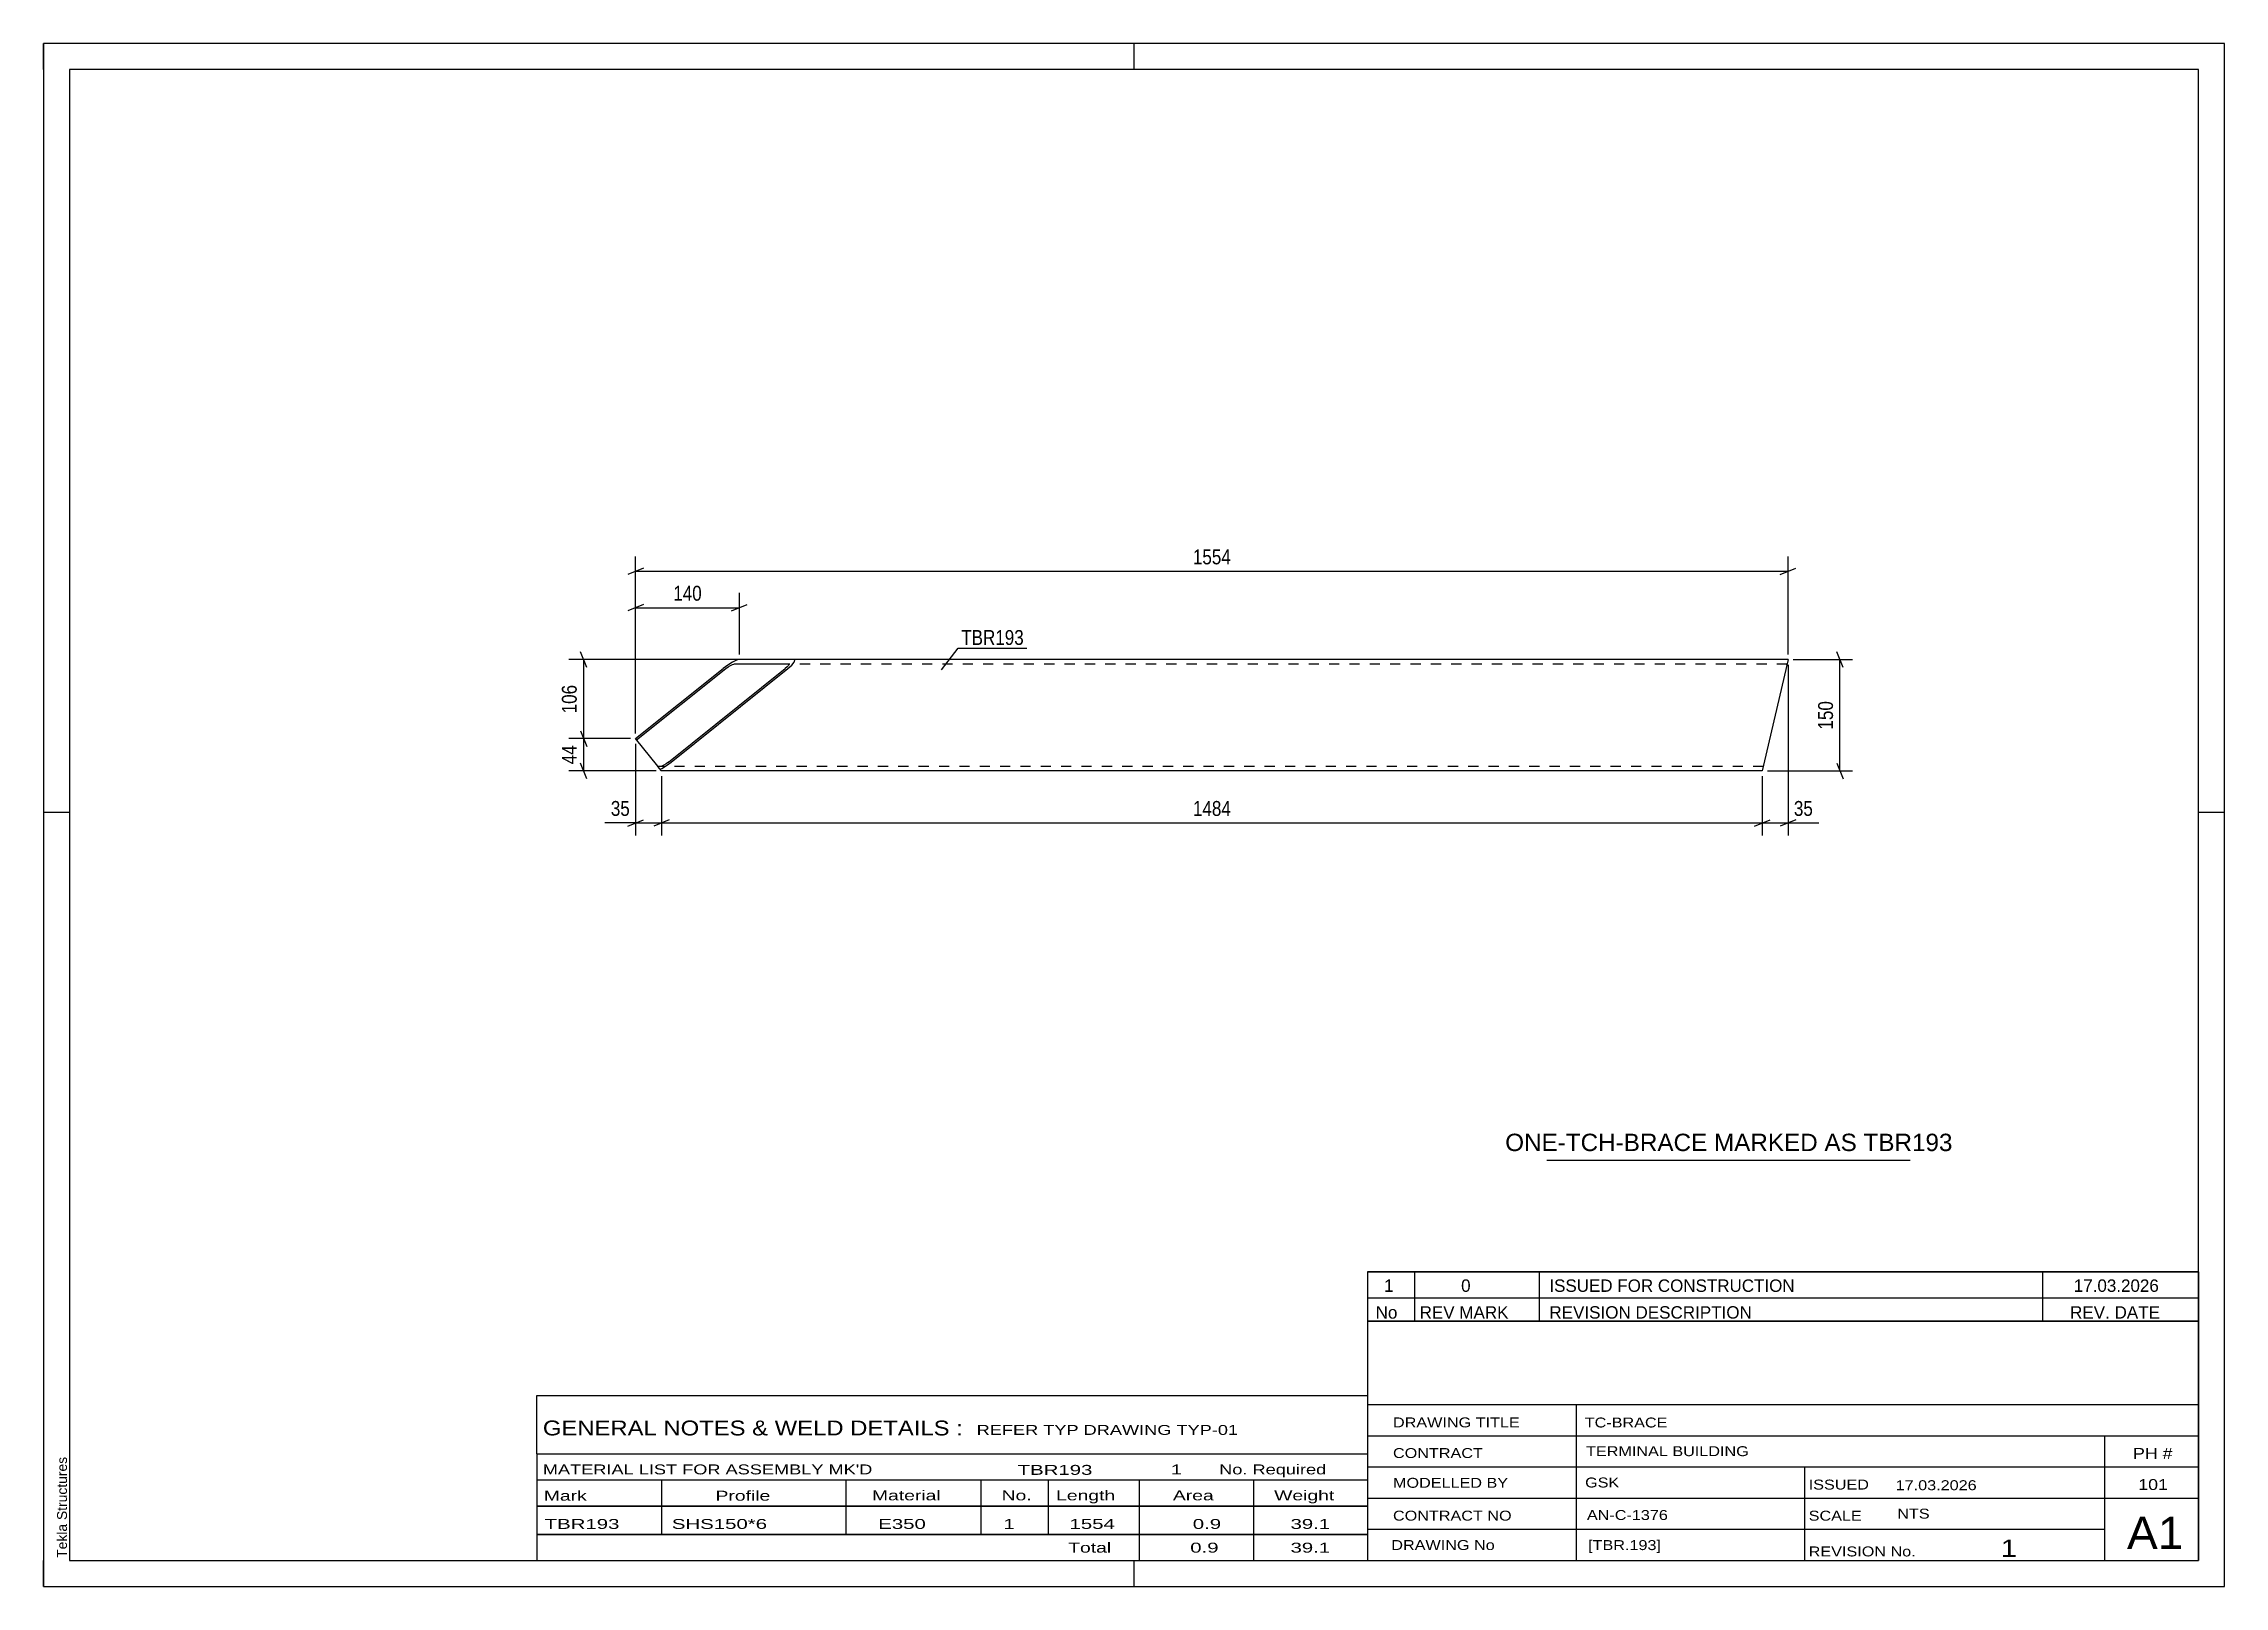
# Model space of a CAD drawing. Header units: millimetres. Extents: x 0 to 420, y 0 to 297.
import ezdxf

# ---------------------------------------------------------------- set-up
doc = ezdxf.new("R2010")
doc.units = ezdxf.units.MM
doc.linetypes.add('DXK_LINE_DOT2', pattern=[3.9198, 1.9599, -1.9599])
doc.styles.add('Arial', font='arial.ttf', dxfattribs={"height": 0.2})
doc.styles.add('Arial Narrow', font='ARIALN.TTF', dxfattribs={"height": 0.2})

# ---------------------------------------------------------------- blocks, each defined once
blk = doc.blocks.new('Unknown-580739499-1161')
at = {"color": 5, "linetype": 'Continuous'}
for p, q in [((420, 297), (0, 297)), ((0, 297), (0, 0)), ((0, 292), (0, 297)), ((210, 292), (210, 297)), ((420, 0), (420, 297)), ((415, 292), (5, 292)), ((5, 292), (5, 5)), ((415, 5), (415, 292)), ((5, 149), (0, 149)), ((420, 149), (415, 149)), ((0, 0), (0, 5)), ((5, 5), (415, 5)), ((210, 0), (210, 5)), ((0, 0), (420, 0))]:
    blk.add_line(p, q, dxfattribs=at)
at = {"color": 174, "linetype": 'Continuous', "style": 'Arial'}
blk.add_text('Tekla Structures', height=1.9102, rotation=90, dxfattribs=at).set_placement((4.5, 5.5))
blk = doc.blocks.new('Part-580739499-2045 - 2039')
at = {"color": 2, "linetype": 'Continuous'}
for p, q in [((114.02, 163.21), (130.86, 176.69)), ((114.21, 162.97), (131.36, 176.69)), ((120.36, 158.69), (142.84, 176.69)), ((120.86, 158.69), (143.34, 176.69)), ((131.76, 177.35), (130.86, 176.69)), ((131.36, 176.69), (131.81, 177.02)), ((132.67, 177.91), (131.76, 177.35)), ((131.81, 177.02), (132.27, 177.3)), ((132.27, 177.3), (132.66, 177.49)), ((132.66, 177.49), (132.93, 177.55)), ((133.46, 178.28), (132.67, 177.91)), ((143.42, 177.55), (132.93, 177.55)), ((134, 178.41), (133.46, 178.28)), ((335.97, 178.41), (134, 178.41)), ((143.22, 177.02), (142.84, 176.69)), ((143.46, 177.3), (143.22, 177.02)), ((143.34, 176.69), (144.09, 177.35)), ((143.42, 177.55), (143.53, 177.49)), ((143.53, 177.49), (143.46, 177.3)), ((144.09, 177.35), (144.57, 177.91)), ((144.71, 178.28), (144.49, 178.41)), ((144.57, 177.91), (144.71, 178.28)), ((335.97, 178.41), (331, 156.98)), ((118.27, 157.9), (114.02, 163.21)), ((118.32, 157.84), (118.27, 157.9)), ((118.79, 157.84), (118.32, 157.84)), ((119, 156.98), (118.32, 157.84)), ((118.72, 157.33), (119.05, 157.48)), ((119.06, 157.9), (118.79, 157.84)), ((331, 156.98), (119, 156.98)), ((119.05, 157.48), (119.96, 158.04)), ((119.45, 158.09), (119.06, 157.9)), ((119.91, 158.37), (119.45, 158.09)), ((120.36, 158.69), (119.91, 158.37)), ((119.96, 158.04), (120.86, 158.69))]:
    blk.add_line(p, q, dxfattribs=at)
at = {"color": 7, "linetype": 'DXK_LINE_DOT2'}
for p, q in [((335.77, 177.55), (143.42, 177.55)), ((335.72, 177.35), (335.76, 177.49)), ((335.76, 177.49), (335.72, 177.35)), ((335.76, 177.49), (335.77, 177.55)), ((335.77, 177.55), (335.76, 177.49)), ((118.16, 158.04), (118.12, 158.09)), ((118.27, 157.9), (118.32, 157.84)), ((331.2, 157.84), (118.79, 157.84)), ((119, 156.98), (118.9, 157.11))]:
    blk.add_line(p, q, dxfattribs=at)
blk = doc.blocks.new('StraightDimension-580739499-2099 - 2039')
at = {"color": 7, "linetype": 'Continuous'}
for p, q in [((336.97, 178.41), (348.37, 178.41)), ((346.57, 176.91), (345.37, 179.91)), ((345.97, 156.98), (345.97, 178.41)), ((332, 156.98), (348.37, 156.98)), ((345.37, 158.48), (346.57, 155.48))]:
    blk.add_line(p, q, dxfattribs=at)
at = {"color": 0}
blk.add_wipeout([(345.22, 171.04), (341.02, 171.04), (341.02, 164.35), (345.22, 164.35)], dxfattribs=at)
at = {"color": 3, "style": 'Arial Narrow'}
blk.add_text('150', height=2.863, rotation=90.0002, dxfattribs=at).set_placement((344.62, 164.95))
blk = doc.blocks.new('StraightDimension-580739499-2086 - 2039')
at = {"color": 7, "linetype": 'Continuous'}
for p, q in [((144.49, 178.41), (101.17, 178.41)), ((104.62, 176.91), (103.42, 179.91)), ((104.02, 163.21), (104.02, 178.41)), ((103.42, 164.71), (104.62, 161.71)), ((113.02, 163.21), (101.17, 163.21))]:
    blk.add_line(p, q, dxfattribs=at)
at = {"color": 0}
blk.add_wipeout([(103.27, 174.15), (99.07, 174.15), (99.07, 167.47), (103.27, 167.47)], dxfattribs=at)
at = {"color": 3, "style": 'Arial Narrow'}
blk.add_text('106', height=2.863, rotation=90.0002, dxfattribs=at).set_placement((102.67, 168.07))
blk = doc.blocks.new('StraightDimension-580739499-2087 - 2039')
at = {"color": 7, "linetype": 'Continuous'}
for p, q in [((103.42, 164.71), (104.62, 161.71)), ((113.02, 163.21), (101.17, 163.21)), ((104.02, 156.98), (104.02, 163.21)), ((118, 156.98), (101.17, 156.98)), ((104.62, 155.48), (103.42, 158.48))]:
    blk.add_line(p, q, dxfattribs=at)
at = {"color": 0}
blk.add_wipeout([(103.27, 162.52), (99.07, 162.52), (99.07, 157.67), (103.27, 157.67)], dxfattribs=at)
at = {"color": 3, "style": 'Arial Narrow'}
blk.add_text('44', height=2.863, rotation=90.0002, dxfattribs=at).set_placement((102.67, 158.27))
blk = doc.blocks.new('StraightDimension-580739499-2106 - 2039')
at = {"color": 7, "linetype": 'Continuous'}
for p, q in [((335.97, 177.41), (335.97, 144.58)), ((331, 155.98), (331, 144.58)), ((329.5, 146.38), (332.5, 147.58)), ((337.47, 147.58), (334.47, 146.38)), ((331, 146.98), (335.97, 146.98))]:
    blk.add_line(p, q, dxfattribs=at)
at = {"color": 0}
blk.add_wipeout([(341.35, 147.73), (341.35, 151.93), (336.49, 151.93), (336.49, 147.73)], dxfattribs=at)
at = {"color": 7, "linetype": 'Continuous'}
blk.add_line((335.97, 146.98), (341.88, 146.98), dxfattribs=at)
blk.add_line((335.97, 146.98), (341.88, 146.98), dxfattribs=at)
at = {"color": 3, "style": 'Arial Narrow'}
blk.add_text('35', height=2.863, dxfattribs=at).set_placement((337.09, 148.33))
blk = doc.blocks.new('StraightDimension-580739499-2107 - 2039')
at = {"color": 7, "linetype": 'Continuous'}
for p, q in [((119, 155.98), (119, 144.58)), ((331, 155.98), (331, 144.58)), ((120.5, 147.58), (117.5, 146.38)), ((329.5, 146.38), (332.5, 147.58)), ((119, 146.98), (331, 146.98))]:
    blk.add_line(p, q, dxfattribs=at)
at = {"color": 0}
blk.add_wipeout([(229.26, 147.73), (229.26, 151.93), (220.75, 151.93), (220.75, 147.73)], dxfattribs=at)
at = {"color": 3, "style": 'Arial Narrow'}
blk.add_text('1484', height=2.863, dxfattribs=at).set_placement((221.35, 148.33))
blk = doc.blocks.new('StraightDimension-580739499-2108 - 2039')
at = {"color": 7, "linetype": 'Continuous'}
for p, q in [((114.02, 162.21), (114.02, 144.58)), ((119, 155.98), (119, 144.58)), ((112.52, 146.38), (115.52, 147.58)), ((120.5, 147.58), (117.5, 146.38)), ((114.02, 146.98), (119, 146.98))]:
    blk.add_line(p, q, dxfattribs=at)
at = {"color": 0}
blk.add_wipeout([(113.49, 147.73), (113.49, 151.93), (108.64, 151.93), (108.64, 147.73)], dxfattribs=at)
at = {"color": 7, "linetype": 'Continuous'}
blk.add_line((114.02, 146.98), (108.11, 146.98), dxfattribs=at)
blk.add_line((114.02, 146.98), (108.11, 146.98), dxfattribs=at)
at = {"color": 3, "style": 'Arial Narrow'}
blk.add_text('35', height=2.863, dxfattribs=at).set_placement((109.24, 148.33))
blk = doc.blocks.new('StraightDimension-580739499-2122 - 2039')
at = {"color": 7, "linetype": 'Continuous'}
for p, q in [((114.02, 164.21), (114.02, 198.26)), ((335.97, 179.41), (335.97, 198.26)), ((115.52, 196.01), (112.52, 194.81)), ((114.02, 195.41), (335.97, 195.41)), ((334.47, 194.81), (337.47, 196.01))]:
    blk.add_line(p, q, dxfattribs=at)
at = {"color": 0}
blk.add_wipeout([(229.25, 196.16), (229.25, 200.36), (220.74, 200.36), (220.74, 196.16)], dxfattribs=at)
at = {"color": 3, "style": 'Arial Narrow'}
blk.add_text('1554', height=2.863, dxfattribs=at).set_placement((221.34, 196.76))
blk = doc.blocks.new('StraightDimension-580739499-2331 - 2039')
at = {"color": 7, "linetype": 'Continuous'}
for p, q in [((115.52, 189.01), (112.52, 187.81)), ((114.02, 164.21), (114.02, 191.26)), ((132.5, 187.81), (135.5, 189.01)), ((134, 179.41), (134, 191.26)), ((114.02, 188.41), (134, 188.41))]:
    blk.add_line(p, q, dxfattribs=at)
at = {"color": 0}
blk.add_wipeout([(127.35, 189.16), (127.35, 193.36), (120.67, 193.36), (120.67, 189.16)], dxfattribs=at)
at = {"color": 3, "style": 'Arial Narrow'}
blk.add_text('140', height=2.863, dxfattribs=at).set_placement((121.27, 189.76))
blk = doc.blocks.new('Unknown-580739499-2430')
at = {"color": 7, "linetype": 'Continuous'}
for p, q in [((95, 36.75), (255, 36.75)), ((95, 25.5), (95, 36.75)), ((255, 36.75), (255, 25.5)), ((95, 25.5), (255, 25.5)), ((95, 25.5), (95, 20.5)), ((255, 25.5), (255, 20.5)), ((95, 20.5), (255, 20.5)), ((95, 20.5), (95, 15.5)), ((119, 20.5), (119, 15.5)), ((154.5, 20.5), (154.5, 15.5)), ((180.5, 20.5), (180.5, 15.5)), ((193.5, 20.5), (193.5, 15.5)), ((211, 20.5), (211, 15.5)), ((233, 20.5), (233, 15.5)), ((255, 20.5), (255, 15.5)), ((95, 15.5), (255, 15.5)), ((95, 15.45), (95, 10.05)), ((95, 15.45), (255, 15.45)), ((119, 15.5), (119, 10)), ((154.5, 15.5), (154.5, 10)), ((180.5, 15.5), (180.5, 10)), ((193.5, 15.5), (193.5, 10)), ((211, 15.5), (211, 10)), ((233, 15.5), (233, 10)), ((255, 15.45), (255, 10.05)), ((95, 10.05), (255, 10.05)), ((95, 10), (255, 10)), ((95, 10), (95, 5)), ((211, 10), (211, 5)), ((233, 10), (233, 5)), ((255, 10), (255, 5)), ((95, 5), (255, 5))]:
    blk.add_line(p, q, dxfattribs=at)
at = {"color": 7, "style": 'Arial Narrow'}
for s, height, width, p in [('GENERAL NOTES & WELD DETAILS :', 2.8633, 1.4, (96.15, 29.06)), ('REFER TYP DRAWING TYP-01', 1.9089, 1.6, (179.7, 29.16)), ("MATERIAL LIST FOR ASSEMBLY MK'D", 1.9089, 1.6, (96.15, 21.56)), ('TBR193', 1.909, 1.794707, (187.59, 21.47)), ('1', 1.91, 1.794707, (217.08, 21.56)), ('No. Required', 1.9089, 1.6, (226.41, 21.56)), ('Mark', 1.909, 1.7, (96.34, 16.5)), ('Profile', 1.909, 1.7, (129.41, 16.5)), ('Material', 1.909, 1.7, (159.54, 16.56)), ('No.', 1.909, 1.7, (184.5, 16.56)), ('Length', 1.909, 1.7, (195, 16.56)), ('Area', 1.909, 1.7, (217.5, 16.56)), ('Weight', 1.909, 1.7, (237, 16.56))]:
    blk.add_text(s, height=height, dxfattribs=dict(at, width=width)).set_placement(p)
at = {"color": 7, "linetype": 'Continuous', "style": 'Arial Narrow'}
for s, height, width, p in [('TBR193', 1.909, 1.794707, (96.5, 11.06)), ('SHS150*6', 1.909, 1.794707, (121, 11.06)), ('E350', 1.909, 1.794707, (160.74, 11.06)), ('1', 1.91, 1.794707, (184.86, 11.06)), ('1554', 1.909, 1.794707, (197.58, 11.06)), ('0.9', 1.909, 1.794707, (221.32, 11.06)), ('39.1', 1.909, 1.794707, (240.14, 11.06)), ('Total', 1.909, 1.7, (197.33, 6.5)), ('0.9', 1.909, 1.794707, (220.83, 6.5)), ('39.1', 1.909, 1.794707, (240.14, 6.5))]:
    blk.add_text(s, height=height, dxfattribs=dict(at, width=width)).set_placement(p)
blk = doc.blocks.new('Unknown-580739499-2428')
at = {"color": 7, "linetype": 'Continuous'}
for p, q in [((255, 51.05), (255, 5)), ((255, 51.05), (415, 51.05)), ((415, 51), (415, 5)), ((255, 35), (415, 35)), ((295.14, 35), (295.14, 5)), ((255, 29), (415, 29)), ((397, 5.05), (397, 29.05)), ((255, 23), (415, 23)), ((339.14, 23), (339.14, 5)), ((255, 17), (415, 17)), ((255, 11), (397, 11)), ((255, 5), (415, 5))]:
    blk.add_line(p, q, dxfattribs=at)
at = {"color": 7, "style": 'Arial Narrow'}
for s, height, width, p in [('DRAWING TITLE', 1.9089, 1.425378, (259.88, 30.61)), ('TC-BRACE', 1.909, 1.425378, (296.81, 30.59)), ('CONTRACT', 1.909, 1.425378, (259.88, 24.71)), ('TERMINAL BUILDING', 1.9089, 1.425378, (297.06, 25.07)), ('MODELLED BY', 1.9089, 1.425378, (259.88, 18.98)), ('GSK', 1.909, 1.425378, (296.88, 19.04)), ('ISSUED', 1.909, 1.425378, (339.94, 18.64)), ('17.03.2026', 1.909, 1.425378, (356.69, 18.52)), ('CONTRACT NO', 1.9089, 1.425378, (259.88, 12.66)), ('AN-C-1376', 1.909, 1.425378, (297.23, 12.78)), ('SCALE', 1.909, 1.425378, (339.94, 12.65)), ('A1', 6.204, 1.25, (401.24, 7.2)), ('DRAWING No', 1.909, 1.425378, (259.56, 7)), ('[TBR.193]', 1.909, 1.425378, (297.46, 6.99)), ('1', 3.34, 1.5, (376.91, 5.68)), ('REVISION No.', 1.9089, 1.425378, (339.94, 5.77))]:
    blk.add_text(s, height=height, dxfattribs=dict(at, width=width)).set_placement(p)
at = {"color": 7, "linetype": 'Continuous', "style": 'Arial Narrow'}
for s, height, width, p in [('PH #', 2.1, 1.42538, (402.4, 24.55)), ('101', 2.1, 1.42538, (403.41, 18.55)), ('NTS', 1.909, 1.425378, (357, 13.05))]:
    blk.add_text(s, height=height, dxfattribs=dict(at, width=width)).set_placement(p)
blk = doc.blocks.new('Unknown-580739499-2429')
at = {"color": 7, "linetype": 'Continuous'}
for p, q in [((255, 60.55), (415, 60.55)), ((415, 60.55), (255, 60.55)), ((255, 60.55), (255, 55.55)), ((264, 60.55), (264, 55.55)), ((288, 60.55), (288, 55.55)), ((385, 60.55), (385, 55.55)), ((415, 60.55), (415, 55.55)), ((255, 55.55), (415, 55.55)), ((255, 55.55), (255, 51.05)), ((255, 55.55), (415, 55.55)), ((264, 55.55), (264, 51.05)), ((288, 55.55), (288, 51.05)), ((385, 55.55), (385, 51.05)), ((415, 55.55), (415, 51.05)), ((415, 51.05), (255, 51.05))]:
    blk.add_line(p, q, dxfattribs=at)
at = {"color": 7, "linetype": 'Continuous', "style": 'Arial Narrow'}
for s, height, width, p in [('1', 2.39, 1.196471, (258.16, 56.7)), ('0', 2.39, 1.196471, (273, 56.7)), ('ISSUED FOR CONSTRUCTION', 2.3861, 1.196471, (290, 56.7)), ('17.03.2026', 2.386, 1.196471, (391, 56.7)), ('No', 2.386, 1.2, (256.54, 51.55)), ('REV MARK', 2.386, 1.2, (265, 51.55)), ('REVISION DESCRIPTION', 2.3861, 1.2, (290, 51.55)), ('REV. DATE', 2.386, 1.2, (390.28, 51.55))]:
    blk.add_text(s, height=height, dxfattribs=dict(at, width=width)).set_placement(p)
blk = doc.blocks.new('Unknown-580739499-2431')
at = {"color": 7, "linetype": 'Continuous'}
blk.add_line((289.5, 82.05), (359.5, 82.05), dxfattribs=at)
at = {"color": 7, "style": 'Arial'}
blk.add_text('ONE-TCH-BRACE MARKED AS TBR193', height=3.3428, dxfattribs=at).set_placement((281.49, 83.8))
blk = doc.blocks.new('Mark-580739499-2078 - 2039')
at = {"color": 0}
blk.add_wipeout([(188.78, 181.24), (188.78, 184.24), (176.73, 184.24), (176.73, 181.24)], dxfattribs=at)
blk.add_wipeout([(188.78, 181.24), (188.78, 184.24), (176.73, 184.24), (176.73, 181.24)], dxfattribs=at)
at = {"color": 30, "linetype": 'Continuous'}
for p, q in [((172.94, 176.46), (176.13, 180.64)), ((176.13, 180.64), (189.38, 180.64))]:
    blk.add_line(p, q, dxfattribs=at)
at = {"color": 3, "style": 'Arial Narrow'}
blk.add_text('TBR193', height=2.863, dxfattribs=at).set_placement((176.73, 181.24))

msp = doc.modelspace()

# ---------------------------------------------------------------- block references
for name in ['Unknown-580739499-1161', 'Part-580739499-2045 - 2039', 'Unknown-580739499-2431', 'Unknown-580739499-2429', 'Unknown-580739499-2428', 'Unknown-580739499-2430']:
    msp.add_blockref(name, (0, 0))

# ---------------------------------------------------------------- next in the draw order: block references
for name in ['StraightDimension-580739499-2086 - 2039', 'StraightDimension-580739499-2099 - 2039']:
    msp.add_blockref(name, (0, 0))

# ---------------------------------------------------------------- next in the draw order: block references
for name in ['StraightDimension-580739499-2106 - 2039', 'StraightDimension-580739499-2087 - 2039']:
    msp.add_blockref(name, (0, 0))

# ---------------------------------------------------------------- next in the draw order: block references
msp.add_blockref('StraightDimension-580739499-2107 - 2039', (0, 0))

# ---------------------------------------------------------------- next in the draw order: block references
msp.add_blockref('StraightDimension-580739499-2108 - 2039', (0, 0))

# ---------------------------------------------------------------- next in the draw order: block references
msp.add_blockref('StraightDimension-580739499-2122 - 2039', (0, 0))

# ---------------------------------------------------------------- next in the draw order: block references
for name in ['StraightDimension-580739499-2331 - 2039', 'Mark-580739499-2078 - 2039']:
    msp.add_blockref(name, (0, 0))

doc.saveas('drawing.dxf')
